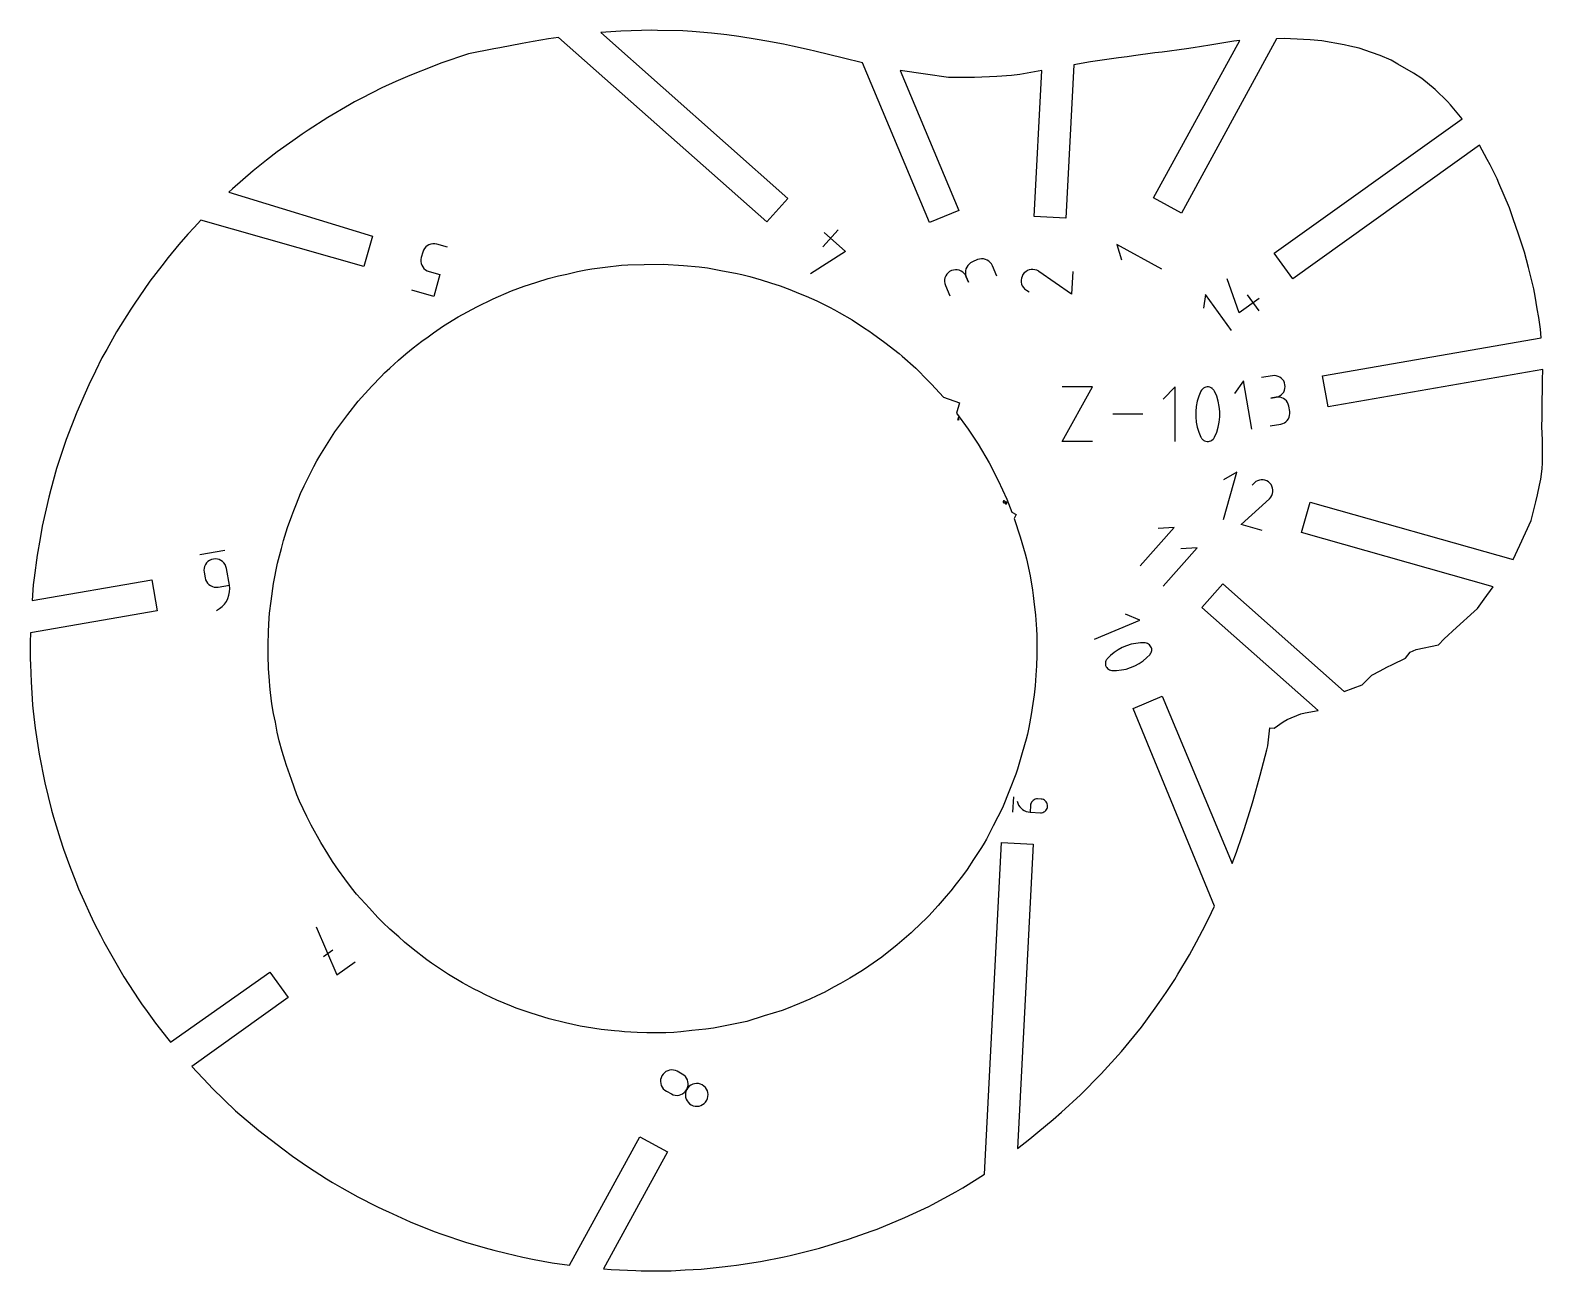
# Model space of a CAD drawing. Extents: x 1175 to 2208, y 2102 to 2749.
# Drawn here: x 1572.2 to 1760.9, y 2142.2 to 2296.9 of the extents above; entities that cross this region are included whole.
import ezdxf

# ---------------------------------------------------------------- set-up
doc = ezdxf.new("R2010")
doc.units = 0
doc.layers.add('IMPORT_-_FTPFZRFGX82OPU8', color=18, linetype='CONTINUOUS')

msp = doc.modelspace()

# ---------------------------------------------------------------- linework, layer by layer
at = {"layer": 'IMPORT_-_FTPFZRFGX82OPU8'}
for points in [[(1600.68, 2159.65), (1603.66, 2157.35), (1604.89, 2156.47), (1606.77, 2155.18), (1609.14, 2153.64), (1609.88, 2153.18), (1611.05, 2152.5), (1613.03, 2151.39), (1615.41, 2150.18), (1616.2, 2149.79), (1616.84, 2149.49), (1619.55, 2148.27), (1622.56, 2147.06), (1623.52, 2146.71), (1626.48, 2145.72), (1628.94, 2145.02), (1630.02, 2144.71), (1631.53, 2144.35), (1633.62, 2143.84), (1635.03, 2143.57), (1637.27, 2143.14), (1639.43, 2142.85), (1648.2, 2158.87), (1651.66, 2156.98), (1643.68, 2142.41), (1644.64, 2142.32), (1647.73, 2142.18), (1648.37, 2142.15), (1649.43, 2142.16), (1652.11, 2142.16), (1653.89, 2142.26), (1655.85, 2142.37), (1658.51, 2142.65), (1659.58, 2142.77), (1660.29, 2142.87), (1663.29, 2143.31), (1666.21, 2143.89), (1666.99, 2144.05), (1668.15, 2144.34), (1670.65, 2144.97), (1672.39, 2145.51), (1674.25, 2146.1), (1677.2, 2147.12), (1677.82, 2147.34), (1681.28, 2148.79), (1684.28, 2150.19), (1684.74, 2150.42), (1687.64, 2151.99), (1688.52, 2152.49), (1690.3, 2153.64), (1691.21, 2154.21), (1693.36, 2195.59), (1697.3, 2195.39), (1695.32, 2157.4), (1696.88, 2158.63), (1697.87, 2159.43), (1699.79, 2161.04), (1700.84, 2161.95), (1703.19, 2164.11), (1705.79, 2166.71), (1708.32, 2169.53), (1710.79, 2172.56), (1712.53, 2174.92), (1713.03, 2175.62), (1713.89, 2176.89), (1714.96, 2178.51), (1715.35, 2179.16), (1716.81, 2181.59), (1717.68, 2183.2), (1718.44, 2184.63), (1719.18, 2186.07), (1719.9, 2187.63), (1709.76, 2212.33), (1713.39, 2213.85), (1722.14, 2192.98), (1722.66, 2194.4), (1723.38, 2196.45), (1723.61, 2197.2), (1724.53, 2200.11), (1724.74, 2200.83), (1725.6, 2204), (1726.43, 2207.14), (1726.56, 2207.66), (1726.83, 2209.91), (1727.38, 2209.87), (1728.49, 2210.63), (1728.99, 2210.95), (1730.67, 2211.63), (1731.23, 2211.76), (1732.84, 2212.06), (1718.35, 2224.92), (1720.96, 2227.87), (1736.1, 2214.45), (1738.33, 2215.26), (1738.78, 2215.74), (1739.53, 2216.49), (1740.6, 2217.02), (1741.41, 2217.46), (1742.13, 2217.81), (1743.75, 2218.61), (1744.33, 2219.35), (1745.08, 2219.69), (1747.87, 2220.27), (1748.57, 2221.01), (1750.13, 2222.42), (1752.31, 2224.42), (1752.74, 2224.81), (1753.58, 2225.96), (1754.69, 2227.5), (1730.78, 2234.28), (1731.86, 2238.07), (1757.17, 2230.89), (1758, 2232.7), (1759.44, 2235.79), (1760, 2238.09), (1760.22, 2238.96), (1760.47, 2240.19), (1760.62, 2240.94), (1760.81, 2242.2), (1760.82, 2242.97), (1760.83, 2244.75), (1760.84, 2245.81), (1760.76, 2247.52), (1760.79, 2248.64), (1760.79, 2249.89), (1760.81, 2251.04), (1760.82, 2251.75), (1760.85, 2253.3), (1760.87, 2254.6), (1734.08, 2249.94), (1733.41, 2253.82), (1760.67, 2258.56), (1760.6, 2259.66), (1760.37, 2261.09), (1760.18, 2262.18), (1759.93, 2263.75), (1759.74, 2264.68), (1759.24, 2266.66), (1759.09, 2267.36), (1758.6, 2269.27), (1757.85, 2271.52), (1757.2, 2273.41), (1756.71, 2274.79), (1755.41, 2277.87), (1755.18, 2278.42), (1754.31, 2280.15), (1753.94, 2280.82), (1752.96, 2282.6), (1729.67, 2265.93), (1727.38, 2269.13), (1750.81, 2285.91), (1749.37, 2287.64), (1748.97, 2288.05), (1747.46, 2289.54), (1745.77, 2290.93), (1744.75, 2291.6), (1742.77, 2292.72), (1741.95, 2293.21), (1740.57, 2293.78), (1739.51, 2294.17), (1737.98, 2294.72), (1736.8, 2294.97), (1736.08, 2295.12), (1733.32, 2295.62), (1731.86, 2295.73), (1729.39, 2295.89), (1728.67, 2295.9), (1727.67, 2295.86), (1715.78, 2274.13), (1712.32, 2276.02), (1723.08, 2295.67), (1722.32, 2295.59), (1719.33, 2295.1), (1717.24, 2294.74), (1716.43, 2294.61), (1713.37, 2294.23), (1712.46, 2294.14), (1709.8, 2293.77), (1709.03, 2293.63), (1707.92, 2293.49), (1706.21, 2293.25), (1704.45, 2293.02), (1702.36, 2292.65), (1701.36, 2273.48), (1697.43, 2273.69), (1698.38, 2291.93), (1695.62, 2291.42), (1694.58, 2291.32), (1692.75, 2291.17), (1689.99, 2291.06), (1687.77, 2291.04), (1686.72, 2291.04), (1683.85, 2291.45), (1680.68, 2291.92), (1688, 2274.46), (1684.37, 2272.94), (1676, 2292.9), (1673.63, 2293.47), (1670.05, 2294.33), (1669.34, 2294.49), (1667.25, 2294.95), (1666.14, 2295.19), (1664.05, 2295.6), (1662.85, 2295.81), (1660.55, 2296.17), (1659.09, 2296.37), (1657.14, 2296.58), (1654.76, 2296.77), (1653.57, 2296.86), (1650.42, 2296.93), (1649.71, 2296.95), (1645.83, 2296.85), (1643.35, 2296.66), (1666.68, 2275.97), (1664.07, 2273.03), (1638.09, 2296.06), (1636.82, 2295.86), (1634.89, 2295.53), (1633.55, 2295.3), (1630.75, 2294.75), (1630.01, 2294.61), (1626.83, 2294), (1623.39, 2292.83), (1622.47, 2292.48), (1619.53, 2291.31), (1617.79, 2290.53), (1616.03, 2289.74), (1613.52, 2288.47), (1612.6, 2288), (1612, 2287.65), (1609.27, 2286.06), (1606.85, 2284.49), (1606.07, 2283.97), (1604.91, 2283.16), (1602.96, 2281.77), (1601.65, 2280.74), (1599.98, 2279.4), (1597.38, 2277.14), (1596.95, 2276.74), (1614.85, 2271.26), (1613.78, 2267.47), (1593.46, 2273.23), (1592.62, 2272.35), (1591.81, 2271.49), (1590.71, 2270.2), (1589.37, 2268.6), (1588.56, 2267.56), (1587.09, 2265.63), (1585.12, 2262.77), (1584.71, 2262.14), (1582.94, 2259.32), (1581.7, 2257.11), (1581.1, 2256.05), (1580.29, 2254.41), (1579.46, 2252.71), (1579, 2251.66), (1577.97, 2249.29), (1576.65, 2245.87), (1575.45, 2242.27), (1574.73, 2239.63), (1574.47, 2238.68), (1574.14, 2237.21), (1573.66, 2235.06), (1573.38, 2233.51), (1573.01, 2231.43), (1572.64, 2228.62), (1572.53, 2227.74), (1572.38, 2225.78), (1587.33, 2228.38), (1588.01, 2224.5), (1572.19, 2221.75), (1572.16, 2220.58), (1572.17, 2218.51), (1572.18, 2217.8), (1572.27, 2215.63), (1572.38, 2213.52), (1572.44, 2212.74), (1572.52, 2211.98), (1572.78, 2209.86), (1573.27, 2206.63), (1573.98, 2203.04), (1574.82, 2199.61), (1575.07, 2198.77), (1575.88, 2196.06), (1576.32, 2194.75), (1577.04, 2192.73), (1577.84, 2190.69), (1578.19, 2189.8), (1578.83, 2188.35), (1579.63, 2186.6), (1580.15, 2185.54), (1580.91, 2184.04), (1581.35, 2183.21), (1582.49, 2181.14), (1583.83, 2178.81), (1585.7, 2175.98), (1586.04, 2175.48), (1586.75, 2174.49), (1587.8, 2173.06), (1589.34, 2171.1), (1589.67, 2170.68), (1602.05, 2179.43), (1604.34, 2176.23), (1592.31, 2167.62), (1594.39, 2165.42), (1594.89, 2164.91), (1597.79, 2162.11)], [(1612.25, 2189.93), (1611.43, 2191.04), (1610.64, 2192.12), (1609.87, 2193.23), (1609.27, 2194.17), (1608.41, 2195.59), (1607.2, 2197.74), (1606.66, 2198.82), (1605.76, 2200.75), (1605.44, 2201.56), (1604.74, 2203.44), (1604.14, 2205.18), (1603.93, 2205.86), (1603.59, 2206.95), (1603.23, 2208.29), (1602.98, 2209.36), (1602.75, 2210.59), (1602.52, 2211.69), (1602.32, 2212.88), (1602.14, 2214.32), (1602.07, 2215.09), (1602, 2215.78), (1601.89, 2217.31), (1601.85, 2218.92), (1601.85, 2219.6), (1601.84, 2220.22), (1601.88, 2221.95), (1601.97, 2223.57), (1602.03, 2224.21), (1602.2, 2225.69), (1602.53, 2227.9), (1603.03, 2230.45), (1603.49, 2232.29), (1603.77, 2233.29), (1604.27, 2234.9), (1604.79, 2236.35), (1605.05, 2237.02), (1605.37, 2237.84), (1605.89, 2239.13), (1606.34, 2240.09), (1606.88, 2241.19), (1607.55, 2242.51), (1607.93, 2243.23), (1608.31, 2243.86), (1609.13, 2245.16), (1610.15, 2246.82), (1610.52, 2247.35), (1611.77, 2248.99), (1613.07, 2250.68), (1614.78, 2252.52), (1615.93, 2253.76), (1616.37, 2254.21), (1617.01, 2254.8), (1618.12, 2255.79), (1619.01, 2256.57), (1619.92, 2257.32), (1621, 2258.13), (1621.81, 2258.71), (1622.46, 2259.19), (1623.74, 2260.06), (1625.54, 2261.17), (1627.87, 2262.45), (1629.92, 2263.44), (1632.2, 2264.41), (1633.77, 2265), (1634.47, 2265.24), (1635.35, 2265.53), (1636.79, 2265.97), (1638.05, 2266.29), (1639.12, 2266.52), (1640.46, 2266.84), (1641.47, 2267.04), (1642.24, 2267.17), (1643.89, 2267.37), (1645.92, 2267.62), (1646.7, 2267.68), (1648.76, 2267.71), (1651.13, 2267.77), (1653.65, 2267.58), (1655.63, 2267.42), (1656.65, 2267.28), (1658.53, 2266.92), (1660.15, 2266.63), (1660.94, 2266.46), (1661.94, 2266.2), (1663.34, 2265.8), (1664.54, 2265.44), (1665.72, 2265.05), (1666.93, 2264.59), (1668.01, 2264.14), (1668.97, 2263.75), (1670.29, 2263.17), (1671.87, 2262.38), (1672.52, 2262.04), (1673.1, 2261.72), (1674.7, 2260.8), (1676.25, 2259.79), (1676.77, 2259.44), (1677.25, 2259.11), (1678.8, 2258), (1680.56, 2256.6), (1680.95, 2256.28), (1682.64, 2254.76), (1684.19, 2253.22), (1684.61, 2252.78), (1686.09, 2251.16), (1688.12, 2250.47), (1687.74, 2249.16), (1689.18, 2247.18), (1690.42, 2245.28), (1691.81, 2242.95), (1692.94, 2240.78), (1694, 2238.42), (1694.63, 2236.81), (1695.18, 2236.51), (1694.92, 2236.03), (1695.69, 2233.74), (1696.29, 2231.62), (1696.45, 2230.97), (1696.9, 2228.86), (1697.19, 2227.07), (1697.28, 2226.4), (1697.39, 2225.68), (1697.59, 2223.95), (1697.7, 2222.22), (1697.73, 2221.44), (1697.75, 2220.57), (1697.76, 2218.94), (1697.7, 2217.64), (1697.61, 2216.48), (1697.53, 2215.16), (1697.42, 2214.02), (1697.27, 2212.95), (1697.03, 2211.56), (1696.74, 2209.95), (1696.58, 2209.12), (1696.41, 2208.49), (1695.91, 2206.76), (1695.35, 2204.73), (1695.15, 2204.12), (1694.35, 2202.11), (1693.48, 2199.93), (1692.3, 2197.67), (1691.46, 2196.02), (1691.18, 2195.52), (1690.84, 2194.97), (1689.86, 2193.47), (1689.05, 2192.24), (1688.49, 2191.45), (1687.69, 2190.42), (1687, 2189.57), (1686.45, 2188.88), (1685.46, 2187.73), (1684.26, 2186.45), (1683.8, 2185.98), (1683.42, 2185.6), (1682.06, 2184.31), (1680.34, 2182.83), (1678.4, 2181.3), (1676.8, 2180.17), (1675.99, 2179.62), (1674.43, 2178.65), (1673.27, 2177.99), (1672.38, 2177.52), (1671.28, 2176.93), (1670.31, 2176.44), (1669.44, 2176.04), (1668.15, 2175.5), (1666.52, 2174.84), (1665.97, 2174.63), (1663.75, 2173.95), (1661.56, 2173.27), (1659.27, 2172.8), (1657.41, 2172.43), (1656.44, 2172.29), (1654.72, 2172.12), (1653.34, 2171.97), (1652.46, 2171.9), (1651.47, 2171.86), (1650.16, 2171.85), (1649.08, 2171.84), (1647.87, 2171.87), (1646.32, 2171.97), (1645.63, 2172.03), (1645.05, 2172.08), (1643.39, 2172.26), (1641.57, 2172.54), (1640.79, 2172.68), (1638.93, 2173.08), (1636.89, 2173.6), (1634.65, 2174.28), (1632.77, 2174.94), (1632.22, 2175.16), (1630.38, 2175.93), (1628.98, 2176.59), (1628.25, 2176.97), (1627.47, 2177.35), (1626.1, 2178.09), (1624.35, 2179.12), (1622.23, 2180.54), (1621.66, 2180.95), (1619.93, 2182.28), (1618.86, 2183.16), (1618.15, 2183.8), (1617.02, 2184.78), (1616.16, 2185.59), (1615.53, 2186.22), (1614.48, 2187.38), (1613.4, 2188.55), (1612.88, 2189.14)], [(1718.67, 2245.73), (1718.82, 2245.67), (1718.99, 2245.64), (1719.15, 2245.64), (1719.31, 2245.67), (1719.46, 2245.72), (1719.6, 2245.8), (1719.73, 2245.9), (1719.84, 2246.02), (1719.93, 2246.17), (1720.19, 2246.78), (1720.38, 2247.41), (1720.51, 2248.06), (1720.58, 2248.71), (1720.58, 2249.36), (1720.51, 2250.01), (1720.38, 2250.66), (1720.19, 2251.29), (1719.93, 2251.9), (1719.89, 2251.96), (1719.85, 2252.02), (1719.81, 2252.08), (1719.77, 2252.13), (1719.72, 2252.18), (1719.66, 2252.22), (1719.61, 2252.27), (1719.55, 2252.3), (1719.49, 2252.34), (1719.33, 2252.4), (1719.17, 2252.43), (1719, 2252.43), (1718.84, 2252.4), (1718.69, 2252.35), (1718.55, 2252.27), (1718.42, 2252.17), (1718.31, 2252.05), (1718.23, 2251.9), (1717.97, 2251.29), (1717.77, 2250.66), (1717.64, 2250.01), (1717.58, 2249.36), (1717.58, 2248.71), (1717.64, 2248.06), (1717.77, 2247.41), (1717.97, 2246.78), (1718.23, 2246.17), (1718.26, 2246.11), (1718.3, 2246.05), (1718.34, 2245.99), (1718.38, 2245.94), (1718.43, 2245.89), (1718.49, 2245.85), (1718.54, 2245.8), (1718.6, 2245.77)], [(1693.7, 2238.2), (1693.69, 2238.21), (1693.67, 2238.21), (1693.65, 2238.21), (1693.63, 2238.21), (1693.61, 2238.21), (1693.59, 2238.2), (1693.58, 2238.19), (1693.56, 2238.17), (1693.55, 2238.15), (1693.54, 2238.14), (1693.54, 2238.12), (1693.54, 2238.1), (1693.54, 2238.08), (1693.54, 2238.06), (1693.55, 2238.04), (1693.56, 2238.03), (1693.58, 2238.01), (1693.6, 2238), (1693.65, 2237.97), (1693.66, 2237.97), (1693.68, 2237.96), (1693.7, 2237.96), (1693.72, 2237.96), (1693.74, 2237.97), (1693.76, 2237.98), (1693.77, 2237.99), (1693.79, 2238), (1693.8, 2238.02), (1693.81, 2238.04), (1693.81, 2238.06), (1693.81, 2238.08), (1693.81, 2238.1), (1693.8, 2238.11), (1693.8, 2238.13), (1693.78, 2238.15), (1693.77, 2238.16), (1693.75, 2238.17)], [(1693.84, 2237.87), (1693.86, 2237.86), (1693.88, 2237.85), (1693.9, 2237.85), (1693.92, 2237.85), (1693.94, 2237.86), (1693.96, 2237.87), (1693.97, 2237.88), (1693.99, 2237.89), (1694, 2237.91), (1694, 2237.93), (1694.01, 2237.95), (1694.01, 2237.97), (1694.01, 2237.99), (1694, 2238.01), (1693.99, 2238.02), (1693.98, 2238.04), (1693.97, 2238.05), (1693.95, 2238.06), (1693.93, 2238.07), (1693.91, 2238.08), (1693.89, 2238.08), (1693.88, 2238.08), (1693.86, 2238.07), (1693.84, 2238.06), (1693.82, 2238.05), (1693.81, 2238.04), (1693.8, 2238.02), (1693.79, 2238), (1693.79, 2237.98), (1693.78, 2237.96), (1693.79, 2237.94), (1693.79, 2237.92), (1693.8, 2237.91), (1693.81, 2237.89), (1693.83, 2237.88)], [(1706.3, 2217.97), (1706.3, 2217.82), (1706.33, 2217.67), (1706.39, 2217.53), (1706.47, 2217.41), (1706.56, 2217.3), (1706.68, 2217.21), (1706.81, 2217.14), (1706.95, 2217.09), (1707.1, 2217.07), (1707.7, 2217.07), (1708.3, 2217.12), (1708.88, 2217.24), (1709.44, 2217.41), (1709.99, 2217.64), (1710.51, 2217.92), (1711, 2218.26), (1711.45, 2218.64), (1711.87, 2219.07), (1711.91, 2219.12), (1711.95, 2219.17), (1711.98, 2219.23), (1712.01, 2219.28), (1712.03, 2219.34), (1712.05, 2219.4), (1712.07, 2219.46), (1712.08, 2219.52), (1712.08, 2219.59), (1712.08, 2219.74), (1712.05, 2219.89), (1711.99, 2220.02), (1711.91, 2220.15), (1711.82, 2220.26), (1711.7, 2220.35), (1711.57, 2220.42), (1711.43, 2220.47), (1711.28, 2220.49), (1710.68, 2220.49), (1710.09, 2220.43), (1709.5, 2220.32), (1708.94, 2220.14), (1708.4, 2219.92), (1707.88, 2219.63), (1707.38, 2219.3), (1706.93, 2218.92), (1706.51, 2218.49), (1706.47, 2218.44), (1706.43, 2218.39), (1706.4, 2218.33), (1706.37, 2218.28), (1706.35, 2218.22), (1706.33, 2218.16), (1706.31, 2218.1), (1706.3, 2218.03)], [(1652.89, 2167.04), (1652.66, 2167.14), (1652.42, 2167.2), (1652.17, 2167.21), (1651.93, 2167.19), (1651.7, 2167.12), (1651.48, 2167.01), (1651.29, 2166.87), (1651.11, 2166.69), (1650.97, 2166.48), (1650.87, 2166.24), (1650.81, 2166), (1650.8, 2165.76), (1650.83, 2165.52), (1650.89, 2165.28), (1651, 2165.07), (1651.14, 2164.87), (1651.32, 2164.7), (1651.53, 2164.55), (1652.15, 2164.21), (1652.39, 2164.11), (1652.63, 2164.06), (1652.87, 2164.04), (1653.11, 2164.07), (1653.35, 2164.14), (1653.56, 2164.24), (1653.76, 2164.39), (1653.93, 2164.56), (1654.08, 2164.78), (1654.18, 2165.01), (1654.24, 2165.25), (1654.25, 2165.5), (1654.22, 2165.74), (1654.15, 2165.97), (1654.05, 2166.19), (1653.9, 2166.39), (1653.72, 2166.56), (1653.51, 2166.7)], [(1654.64, 2162.85), (1654.87, 2162.75), (1655.12, 2162.69), (1655.36, 2162.68), (1655.6, 2162.71), (1655.83, 2162.78), (1656.05, 2162.88), (1656.25, 2163.03), (1656.42, 2163.2), (1656.56, 2163.42), (1656.66, 2163.65), (1656.72, 2163.89), (1656.74, 2164.14), (1656.71, 2164.38), (1656.64, 2164.61), (1656.53, 2164.83), (1656.39, 2165.02), (1656.21, 2165.2), (1656, 2165.34), (1655.77, 2165.44), (1655.52, 2165.5), (1655.28, 2165.51), (1655.04, 2165.48), (1654.81, 2165.42), (1654.59, 2165.31), (1654.39, 2165.17), (1654.22, 2164.99), (1654.08, 2164.78), (1653.97, 2164.54), (1653.92, 2164.3), (1653.9, 2164.06), (1653.93, 2163.82), (1654, 2163.58), (1654.11, 2163.37), (1654.25, 2163.17), (1654.43, 2163)]]:
    msp.add_lwpolyline(points, close=True, dxfattribs=at)
for points in [[(1624.24, 2269.86), (1622.88, 2270.25), (1622.63, 2270.3), (1622.38, 2270.3), (1622.14, 2270.26), (1621.91, 2270.18), (1621.7, 2270.06), (1621.51, 2269.91), (1621.35, 2269.72), (1621.22, 2269.51), (1621.13, 2269.27), (1620.94, 2268.59), (1620.89, 2268.34), (1620.89, 2268.09), (1620.93, 2267.85), (1621.01, 2267.62), (1621.13, 2267.41), (1621.28, 2267.22), (1621.46, 2267.06), (1621.68, 2266.94), (1621.92, 2266.84), (1623.28, 2266.46), (1622.5, 2263.72), (1619.78, 2264.5)], [(1671.22, 2271.7), (1673.87, 2269.35), (1669.52, 2266.57)], [(1672.95, 2272.05), (1671.07, 2269.93)], [(1713.35, 2267.15), (1707.75, 2270.21), (1708.32, 2268.29)], [(1692.76, 2266.25), (1692.22, 2267.56), (1692.1, 2267.78), (1691.94, 2267.98), (1691.76, 2268.14), (1691.56, 2268.27), (1691.33, 2268.36), (1691.1, 2268.41), (1690.85, 2268.42), (1690.61, 2268.39), (1690.36, 2268.32), (1689.71, 2268.04), (1689.48, 2267.92), (1689.29, 2267.77), (1689.13, 2267.59), (1689, 2267.38), (1688.91, 2267.16), (1688.85, 2266.92), (1688.84, 2266.68), (1688.87, 2266.43), (1688.95, 2266.19), (1689.23, 2265.53), (1688.95, 2266.19), (1688.83, 2266.41), (1688.68, 2266.61), (1688.5, 2266.77), (1688.29, 2266.9), (1688.07, 2266.99), (1687.83, 2267.04), (1687.59, 2267.06), (1687.34, 2267.02), (1687.1, 2266.95), (1686.87, 2266.83), (1686.68, 2266.67), (1686.51, 2266.49), (1686.38, 2266.29), (1686.29, 2266.06), (1686.24, 2265.83), (1686.23, 2265.58), (1686.26, 2265.34), (1686.34, 2265.09), (1686.89, 2263.79)], [(1702.24, 2266.84), (1702.09, 2264.01), (1698.02, 2266.85), (1698.01, 2266.85), (1698.01, 2266.85), (1698.01, 2266.86), (1698, 2266.86), (1698, 2266.86), (1697.99, 2266.87), (1697.99, 2266.87), (1697.98, 2266.87), (1697.98, 2266.87), (1697.75, 2266.99), (1697.52, 2267.07), (1697.27, 2267.1), (1697.03, 2267.09), (1696.79, 2267.04), (1696.57, 2266.95), (1696.36, 2266.82), (1696.17, 2266.66), (1696.02, 2266.46), (1695.9, 2266.23), (1695.82, 2266), (1695.79, 2265.75), (1695.8, 2265.51), (1695.85, 2265.27), (1695.94, 2265.05), (1696.07, 2264.84), (1696.23, 2264.66), (1696.44, 2264.5), (1696.78, 2264.29)], [(1725.5, 2263.48), (1723, 2261.69), (1721.5, 2265.91)], [(1722.03, 2259.48), (1718.81, 2263.98), (1718.53, 2262.27)], [(1725.47, 2261.94), (1724.04, 2263.94)], [(1724.59, 2247.17), (1723.53, 2253.21), (1722.43, 2251.63)], [(1726.85, 2247.57), (1728.19, 2247.8), (1728.43, 2247.86), (1728.64, 2247.97), (1728.83, 2248.1), (1729, 2248.27), (1729.13, 2248.46), (1729.23, 2248.67), (1729.29, 2248.89), (1729.32, 2249.13), (1729.3, 2249.37), (1729.18, 2250.04), (1729.12, 2250.28), (1729.02, 2250.49), (1728.88, 2250.69), (1728.71, 2250.85), (1728.53, 2250.98), (1728.32, 2251.08), (1728.09, 2251.15), (1727.85, 2251.17), (1727.61, 2251.15), (1726.94, 2251.03), (1727.61, 2251.15), (1727.84, 2251.21), (1728.06, 2251.31), (1728.25, 2251.45), (1728.42, 2251.61), (1728.55, 2251.8), (1728.65, 2252.02), (1728.71, 2252.24), (1728.73, 2252.48), (1728.71, 2252.72), (1728.65, 2252.96), (1728.55, 2253.18), (1728.41, 2253.37), (1728.25, 2253.53), (1728.06, 2253.66), (1727.85, 2253.76), (1727.62, 2253.83), (1727.38, 2253.85), (1727.14, 2253.83), (1725.8, 2253.6)], [(1704.71, 2245.64), (1700.93, 2245.64), (1704.71, 2252.44), (1700.93, 2252.44)], [(1715.03, 2245.64), (1715.03, 2252.44), (1713.52, 2250.93)], [(1688.07, 2248.6), (1688.01, 2248.62), (1688, 2248.62), (1687.99, 2248.62), (1687.97, 2248.62), (1687.96, 2248.61), (1687.95, 2248.61), (1687.94, 2248.6), (1687.94, 2248.59), (1687.93, 2248.58), (1687.93, 2248.57), (1687.92, 2248.54), (1687.91, 2248.53), (1687.91, 2248.51), (1687.92, 2248.5), (1687.92, 2248.49), (1687.93, 2248.48), (1687.93, 2248.47), (1687.94, 2248.47), (1687.95, 2248.46), (1687.96, 2248.45), (1688.03, 2248.44), (1687.99, 2248.31), (1687.86, 2248.34)], [(1710.97, 2249.04), (1707.25, 2249.04)], [(1721.03, 2235.91), (1722.7, 2241.8), (1721.02, 2240.86)], [(1725.86, 2234.54), (1723.24, 2235.28), (1726.76, 2238.49), (1726.77, 2238.49), (1726.77, 2238.5), (1726.77, 2238.5), (1726.78, 2238.5), (1726.78, 2238.5), (1726.78, 2238.51), (1726.79, 2238.51), (1726.79, 2238.51), (1726.8, 2238.52), (1726.96, 2238.7), (1727.08, 2238.91), (1727.16, 2239.13), (1727.2, 2239.36), (1727.21, 2239.59), (1727.17, 2239.82), (1727.09, 2240.04), (1726.98, 2240.25), (1726.83, 2240.44), (1726.64, 2240.6), (1726.43, 2240.72), (1726.21, 2240.81), (1725.98, 2240.85), (1725.75, 2240.85), (1725.52, 2240.82), (1725.3, 2240.74), (1725.09, 2240.62), (1724.9, 2240.47), (1724.63, 2240.19)], [(1710.65, 2230.11), (1714.89, 2234.89), (1712.88, 2234.76)], [(1596.44, 2232.02), (1593.3, 2231.47)], [(1595.4, 2224.55), (1595.77, 2224.77), (1596.1, 2225.03), (1596.39, 2225.34), (1596.63, 2225.68), (1596.82, 2226.05), (1596.95, 2226.45), (1597.03, 2226.86), (1597.05, 2227.28), (1597.01, 2227.71), (1596.65, 2229.8), (1596.58, 2230.05), (1596.47, 2230.27), (1596.33, 2230.47), (1596.16, 2230.65), (1595.96, 2230.78), (1595.74, 2230.89), (1595.51, 2230.95), (1595.26, 2230.98), (1595.01, 2230.96), (1594.76, 2230.89), (1594.53, 2230.78), (1594.33, 2230.64), (1594.16, 2230.47), (1594.02, 2230.27), (1593.92, 2230.05), (1593.86, 2229.82), (1593.83, 2229.57), (1593.85, 2229.32), (1593.97, 2228.62), (1594.04, 2228.37), (1594.15, 2228.15), (1594.29, 2227.95), (1594.46, 2227.78), (1594.66, 2227.64), (1594.88, 2227.54), (1595.11, 2227.47), (1595.36, 2227.45), (1595.61, 2227.47), (1597.01, 2227.71)], [(1713.51, 2227.58), (1717.74, 2232.36), (1715.73, 2232.24)], [(1704.95, 2220.97), (1710.61, 2223.34), (1708.83, 2224.07)], [(1694.83, 2201.29), (1694.73, 2199.38)], [(1695.28, 2200.73), (1695.36, 2200.49), (1695.47, 2200.26), (1695.61, 2200.05), (1695.78, 2199.86), (1695.97, 2199.7), (1696.18, 2199.57), (1696.41, 2199.47), (1696.66, 2199.4), (1696.91, 2199.37), (1698.19, 2199.31), (1698.34, 2199.31), (1698.49, 2199.34), (1698.62, 2199.4), (1698.75, 2199.48), (1698.86, 2199.57), (1698.95, 2199.69), (1699.02, 2199.82), (1699.06, 2199.96), (1699.08, 2200.11), (1699.08, 2200.26), (1699.05, 2200.41), (1698.99, 2200.55), (1698.91, 2200.67), (1698.81, 2200.78), (1698.7, 2200.87), (1698.57, 2200.94), (1698.43, 2200.98), (1698.28, 2201), (1697.85, 2201.03), (1697.7, 2201.02), (1697.55, 2200.99), (1697.42, 2200.93), (1697.29, 2200.85), (1697.19, 2200.76), (1697.1, 2200.64), (1697.03, 2200.51), (1696.98, 2200.37), (1696.96, 2200.22), (1696.91, 2199.37)], [(1607.84, 2185.08), (1610.4, 2179.07), (1612.71, 2180.72)], [(1608.75, 2181.38), (1609.9, 2182.2)]]:
    msp.add_lwpolyline(points, dxfattribs=at)

doc.saveas('drawing.dxf')
